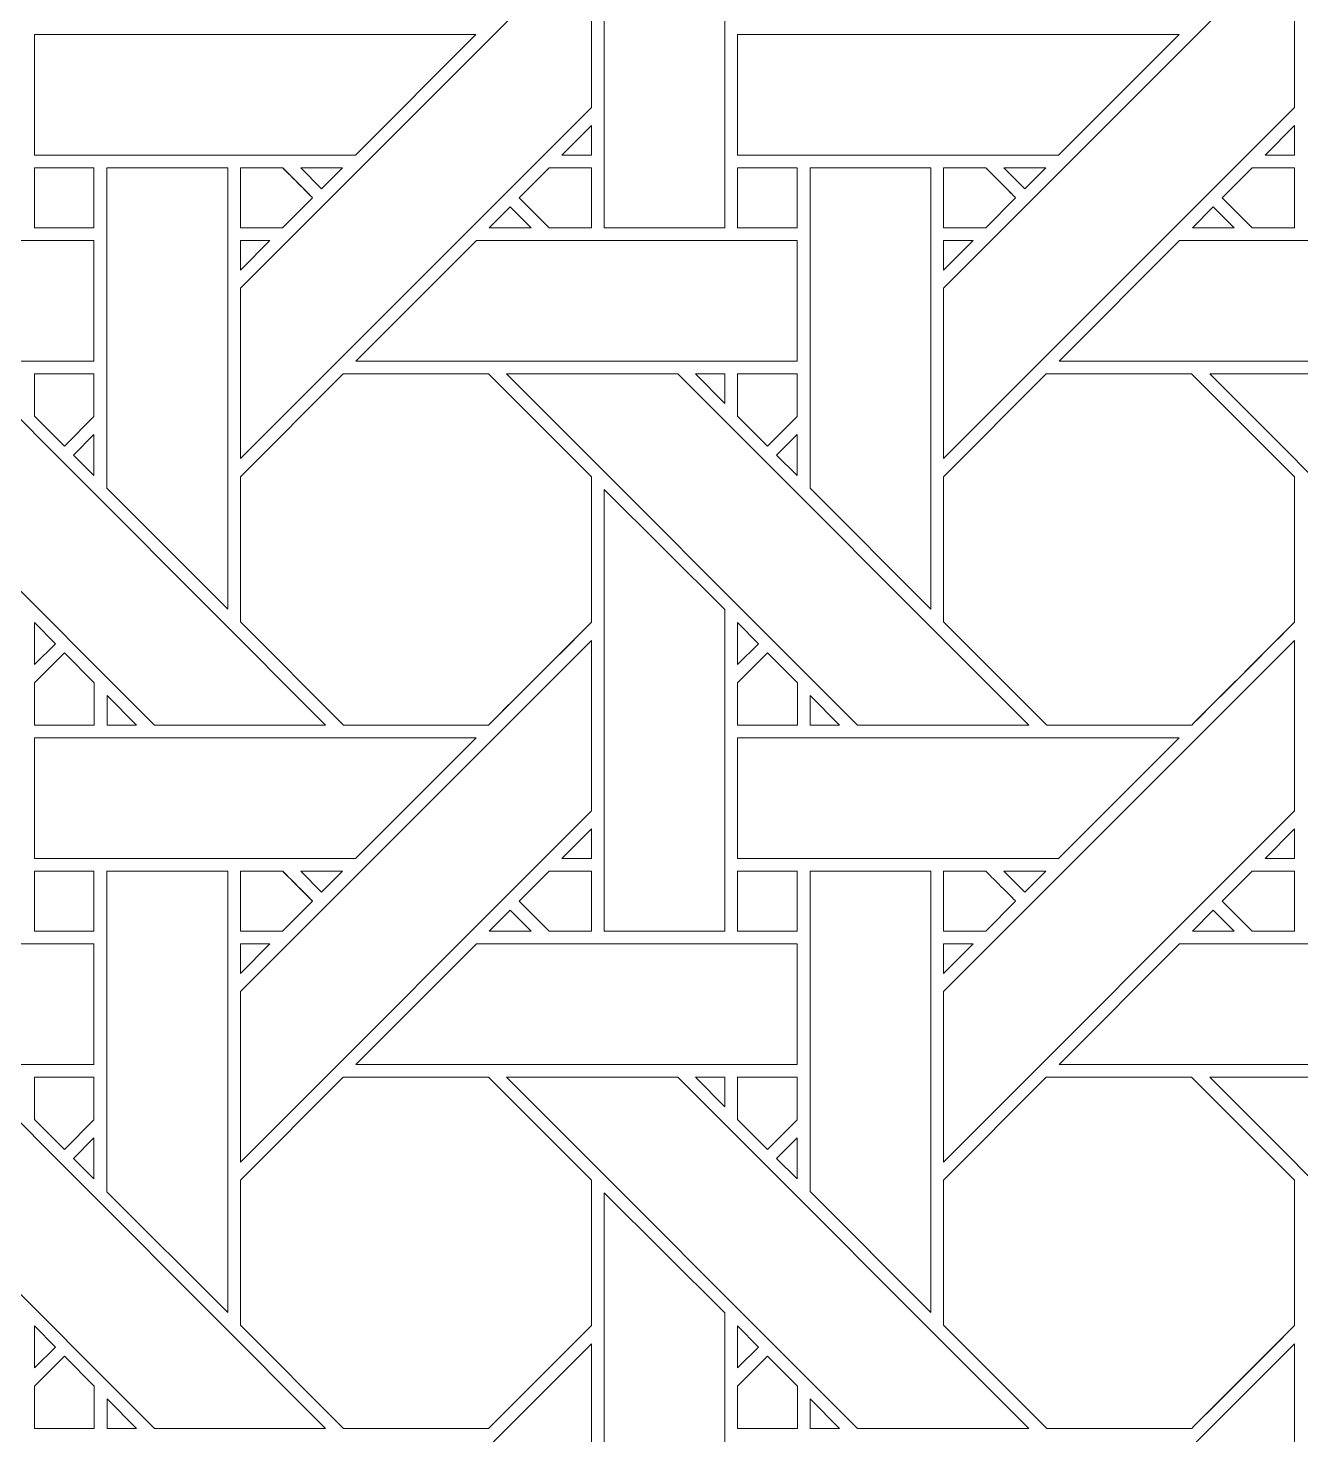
# Model space of a CAD drawing. Header units: inches. Extents: x 8.9 to 15.9, y 4.1 to 14.1.
# Drawn here: x 12.334 to 14.051, y 10.507 to 12.405 of the extents above; entities that cross this region are included whole.
import ezdxf

# ---------------------------------------------------------------- set-up
doc = ezdxf.new("R2010")
doc.units = ezdxf.units.IN
doc.header["$MEASUREMENT"] = 0
doc.layers.add('Design', color=7, linetype='Continuous', lineweight=0)

msp = doc.modelspace()

# ---------------------------------------------------------------- linework, layer by layer
at = {"layer": 'Design'}
for points, knots in [([(12.3829, 14.0948), (10.4499, 14.0948), (8.8829, 12.5278), (8.8829, 10.5948), (8.8829, 10.5948), (8.8829, 4.0948), (8.8829, 4.0948), (8.8829, 4.0948), (15.8829, 4.0948), (15.8829, 4.0948), (15.8829, 4.0948), (15.8829, 10.5948), (15.8829, 10.5948), (15.8829, 12.5278), (14.3159, 14.0948), (12.3829, 14.0948)], [0, 0, 0, 0, 1, 1, 1, 2, 2, 2, 3, 3, 3, 4, 4, 4, 5, 5, 5, 5]), ([(12.3829, 13.4898), (10.7865, 13.4898), (9.4879, 12.1911), (9.4879, 10.5948), (9.4879, 10.5948), (9.4879, 4.6998), (9.4879, 4.6998), (9.4879, 4.6998), (15.2779, 4.6998), (15.2779, 4.6998), (15.2779, 4.6998), (15.2779, 10.5948), (15.2779, 10.5948), (15.2779, 12.1911), (13.9792, 13.4898), (12.3829, 13.4898)], [0, 0, 0, 0, 1, 1, 1, 2, 2, 2, 3, 3, 3, 4, 4, 4, 5, 5, 5, 5]), ([(13.1112, 12.1356), (13.1112, 12.1356), (13.1112, 12.7314), (13.1112, 12.7314), (13.1112, 12.7314), (13.274, 12.5693), (13.274, 12.5693), (13.274, 12.5693), (13.274, 12.1356), (13.274, 12.1356), (13.274, 12.1356), (13.1112, 12.1356), (13.1112, 12.1356)], [0, 0, 0, 0, 1, 1, 1, 2, 2, 2, 3, 3, 3, 4, 4, 4, 4]), ([(13.0941, 12.2978), (13.0941, 12.2978), (12.6204, 11.8242), (12.6204, 11.8242), (12.6204, 11.8242), (12.6204, 12.0543), (12.6204, 12.0543), (12.6204, 12.0543), (13.0941, 12.5279), (13.0941, 12.5279), (13.0941, 12.5279), (13.0941, 12.2978), (13.0941, 12.2978)], [0, 0, 0, 0, 1, 1, 1, 2, 2, 2, 3, 3, 3, 4, 4, 4, 4]), ([(14.0428, 12.2978), (14.0428, 12.2978), (13.5691, 11.8242), (13.5691, 11.8242), (13.5691, 11.8242), (13.5691, 12.0543), (13.5691, 12.0543), (13.5691, 12.0543), (14.0428, 12.5279), (14.0428, 12.5279), (14.0428, 12.5279), (14.0428, 12.2978), (14.0428, 12.2978)], [0, 0, 0, 0, 1, 1, 1, 2, 2, 2, 3, 3, 3, 4, 4, 4, 4]), ([(12.7755, 12.2336), (12.7755, 12.2336), (12.3425, 12.2336), (12.3425, 12.2336), (12.3425, 12.2336), (12.3425, 12.3963), (12.3425, 12.3963), (12.3425, 12.3963), (12.9382, 12.3963), (12.9382, 12.3963), (12.9382, 12.3963), (12.7755, 12.2336), (12.7755, 12.2336)], [0, 0, 0, 0, 1, 1, 1, 2, 2, 2, 3, 3, 3, 4, 4, 4, 4]), ([(13.2913, 12.2336), (13.2913, 12.2336), (13.2913, 12.3963), (13.2913, 12.3963), (13.2913, 12.3963), (13.887, 12.3963), (13.887, 12.3963), (13.887, 12.3963), (13.7242, 12.2336), (13.7242, 12.2336), (13.7242, 12.2336), (13.2913, 12.2336), (13.2913, 12.2336)], [0, 0, 0, 0, 1, 1, 1, 2, 2, 2, 3, 3, 3, 4, 4, 4, 4]), ([(13.0543, 12.2337), (13.0543, 12.2337), (13.0941, 12.2734), (13.0941, 12.2734), (13.0941, 12.2734), (13.0941, 12.2337), (13.0941, 12.2337), (13.0941, 12.2337), (13.0543, 12.2337), (13.0543, 12.2337)], [0, 0, 0, 0, 1, 1, 1, 2, 2, 2, 3, 3, 3, 3]), ([(14.003, 12.2337), (14.003, 12.2337), (14.0428, 12.2734), (14.0428, 12.2734), (14.0428, 12.2734), (14.0428, 12.2337), (14.0428, 12.2337), (14.0428, 12.2337), (14.003, 12.2337), (14.003, 12.2337)], [0, 0, 0, 0, 1, 1, 1, 2, 2, 2, 3, 3, 3, 3]), ([(12.3425, 12.2164), (12.3425, 12.2164), (12.4228, 12.2164), (12.4228, 12.2164), (12.4228, 12.2164), (12.4228, 12.1356), (12.4228, 12.1356), (12.4228, 12.1356), (12.3425, 12.1356), (12.3425, 12.1356), (12.3425, 12.1356), (12.3425, 12.2164), (12.3425, 12.2164)], [0, 0, 0, 0, 1, 1, 1, 2, 2, 2, 3, 3, 3, 4, 4, 4, 4]), ([(12.3425, 12.1356), (12.3425, 12.1356), (12.3425, 12.2164), (12.3425, 12.2164), (12.3425, 12.2164), (12.4228, 12.2164), (12.4228, 12.2164), (12.4228, 12.2164), (12.4228, 12.1356), (12.4228, 12.1356), (12.4228, 12.1356), (12.3425, 12.1356), (12.3425, 12.1356)], [0, 0, 0, 0, 1, 1, 1, 2, 2, 2, 3, 3, 3, 4, 4, 4, 4]), ([(12.4403, 11.7842), (12.4403, 11.7842), (12.4403, 12.2164), (12.4403, 12.2164), (12.4403, 12.2164), (12.6032, 12.2164), (12.6032, 12.2164), (12.6032, 12.2164), (12.6032, 11.6213), (12.6032, 11.6213), (12.6032, 11.6213), (12.4403, 11.7842), (12.4403, 11.7842)], [0, 0, 0, 0, 1, 1, 1, 2, 2, 2, 3, 3, 3, 4, 4, 4, 4]), ([(12.6204, 12.1356), (12.6204, 12.1356), (12.6204, 12.2164), (12.6204, 12.2164), (12.6204, 12.2164), (12.6775, 12.2164), (12.6775, 12.2164), (12.6826, 12.2113), (12.7134, 12.1805), (12.7178, 12.1761), (12.7178, 12.1761), (12.6774, 12.1356), (12.6774, 12.1356), (12.6774, 12.1356), (12.6204, 12.1356), (12.6204, 12.1356)], [0, 0, 0, 0, 1, 1, 1, 2, 2, 2, 3, 3, 3, 4, 4, 4, 5, 5, 5, 5]), ([(12.7178, 12.1761), (12.7178, 12.1761), (12.6774, 12.1356), (12.6774, 12.1356), (12.6774, 12.1356), (12.6204, 12.1356), (12.6204, 12.1356), (12.6204, 12.1356), (12.6204, 12.2164), (12.6204, 12.2164), (12.6204, 12.2164), (12.6775, 12.2164), (12.6775, 12.2164), (12.6828, 12.2111), (12.7136, 12.1802), (12.7178, 12.1761)], [0, 0, 0, 0, 1, 1, 1, 2, 2, 2, 3, 3, 3, 4, 4, 4, 5, 5, 5, 5]), ([(12.7018, 12.2164), (12.7018, 12.2164), (12.7583, 12.2164), (12.7583, 12.2164), (12.7583, 12.2164), (12.73, 12.1882), (12.73, 12.1882), (12.73, 12.1882), (12.7018, 12.2164), (12.7018, 12.2164)], [0, 0, 0, 0, 1, 1, 1, 2, 2, 2, 3, 3, 3, 3]), ([(13.037, 12.1356), (13.037, 12.1356), (12.9966, 12.176), (12.9966, 12.176), (12.9966, 12.176), (13.037, 12.2164), (13.037, 12.2164), (13.037, 12.2164), (13.0941, 12.2164), (13.0941, 12.2164), (13.0941, 12.2164), (13.0941, 12.1356), (13.0941, 12.1356), (13.0941, 12.1356), (13.037, 12.1356), (13.037, 12.1356)], [0, 0, 0, 0, 1, 1, 1, 2, 2, 2, 3, 3, 3, 4, 4, 4, 5, 5, 5, 5]), ([(13.0941, 12.2164), (13.0941, 12.2164), (13.0941, 12.1356), (13.0941, 12.1356), (13.0941, 12.1356), (13.037, 12.1356), (13.037, 12.1356), (13.037, 12.1356), (12.9966, 12.176), (12.9966, 12.176), (12.9966, 12.176), (13.037, 12.2164), (13.037, 12.2164), (13.037, 12.2164), (13.0941, 12.2164), (13.0941, 12.2164)], [0, 0, 0, 0, 1, 1, 1, 2, 2, 2, 3, 3, 3, 4, 4, 4, 5, 5, 5, 5]), ([(13.3715, 12.1356), (13.3715, 12.1356), (13.2913, 12.1356), (13.2913, 12.1356), (13.2913, 12.1356), (13.2913, 12.2164), (13.2913, 12.2164), (13.2913, 12.2164), (13.3715, 12.2164), (13.3715, 12.2164), (13.3715, 12.2164), (13.3715, 12.1356), (13.3715, 12.1356)], [0, 0, 0, 0, 1, 1, 1, 2, 2, 2, 3, 3, 3, 4, 4, 4, 4]), ([(13.2913, 12.1356), (13.2913, 12.1356), (13.2913, 12.2164), (13.2913, 12.2164), (13.2913, 12.2164), (13.3715, 12.2164), (13.3715, 12.2164), (13.3715, 12.2164), (13.3715, 12.1356), (13.3715, 12.1356), (13.3715, 12.1356), (13.2913, 12.1356), (13.2913, 12.1356)], [0, 0, 0, 0, 1, 1, 1, 2, 2, 2, 3, 3, 3, 4, 4, 4, 4]), ([(13.552, 11.6213), (13.552, 11.6213), (13.3891, 11.7842), (13.3891, 11.7842), (13.3891, 11.7842), (13.3891, 12.2164), (13.3891, 12.2164), (13.3891, 12.2164), (13.552, 12.2164), (13.552, 12.2164), (13.552, 12.2164), (13.552, 11.6213), (13.552, 11.6213)], [0, 0, 0, 0, 1, 1, 1, 2, 2, 2, 3, 3, 3, 4, 4, 4, 4]), ([(13.6262, 12.2164), (13.6313, 12.2113), (13.6621, 12.1805), (13.6665, 12.1761), (13.6665, 12.1761), (13.6261, 12.1356), (13.6261, 12.1356), (13.6261, 12.1356), (13.5691, 12.1356), (13.5691, 12.1356), (13.5691, 12.1356), (13.5691, 12.2164), (13.5691, 12.2164), (13.5691, 12.2164), (13.6262, 12.2164), (13.6262, 12.2164)], [0, 0, 0, 0, 1, 1, 1, 2, 2, 2, 3, 3, 3, 4, 4, 4, 5, 5, 5, 5]), ([(13.5691, 12.1356), (13.5691, 12.1356), (13.5691, 12.2164), (13.5691, 12.2164), (13.5691, 12.2164), (13.6262, 12.2164), (13.6262, 12.2164), (13.6315, 12.2111), (13.6623, 12.1802), (13.6665, 12.1761), (13.6665, 12.1761), (13.6261, 12.1356), (13.6261, 12.1356), (13.6261, 12.1356), (13.5691, 12.1356), (13.5691, 12.1356)], [0, 0, 0, 0, 1, 1, 1, 2, 2, 2, 3, 3, 3, 4, 4, 4, 5, 5, 5, 5]), ([(13.6505, 12.2164), (13.6505, 12.2164), (13.707, 12.2164), (13.707, 12.2164), (13.707, 12.2164), (13.6787, 12.1882), (13.6787, 12.1882), (13.6787, 12.1882), (13.6505, 12.2164), (13.6505, 12.2164)], [0, 0, 0, 0, 1, 1, 1, 2, 2, 2, 3, 3, 3, 3]), ([(14.0428, 12.2164), (14.0428, 12.2164), (14.0428, 12.1356), (14.0428, 12.1356), (14.0428, 12.1356), (13.9857, 12.1356), (13.9857, 12.1356), (13.9857, 12.1356), (13.9453, 12.176), (13.9453, 12.176), (13.9453, 12.176), (13.9858, 12.2164), (13.9858, 12.2164), (13.9858, 12.2164), (14.0428, 12.2164), (14.0428, 12.2164)], [0, 0, 0, 0, 1, 1, 1, 2, 2, 2, 3, 3, 3, 4, 4, 4, 5, 5, 5, 5]), ([(14.0428, 12.1356), (14.0428, 12.1356), (13.9857, 12.1356), (13.9857, 12.1356), (13.9857, 12.1356), (13.9453, 12.176), (13.9453, 12.176), (13.9453, 12.176), (13.9858, 12.2164), (13.9858, 12.2164), (13.9858, 12.2164), (14.0428, 12.2164), (14.0428, 12.2164), (14.0428, 12.2164), (14.0428, 12.1356), (14.0428, 12.1356)], [0, 0, 0, 0, 1, 1, 1, 2, 2, 2, 3, 3, 3, 4, 4, 4, 5, 5, 5, 5]), ([(13.0127, 12.1356), (13.0127, 12.1356), (12.9562, 12.1356), (12.9562, 12.1356), (12.9562, 12.1356), (12.9845, 12.1639), (12.9845, 12.1639), (12.9845, 12.1639), (13.0127, 12.1356), (13.0127, 12.1356)], [0, 0, 0, 0, 1, 1, 1, 2, 2, 2, 3, 3, 3, 3]), ([(13.905, 12.1356), (13.905, 12.1356), (13.9332, 12.1639), (13.9332, 12.1639), (13.9332, 12.1639), (13.9614, 12.1356), (13.9614, 12.1356), (13.9614, 12.1356), (13.905, 12.1356), (13.905, 12.1356)], [0, 0, 0, 0, 1, 1, 1, 2, 2, 2, 3, 3, 3, 3]), ([(12.4228, 12.1185), (12.4228, 12.1185), (12.4228, 11.9556), (12.4228, 11.9556), (12.4228, 11.9556), (11.8275, 11.9556), (11.8275, 11.9556), (11.8275, 11.9556), (11.9904, 12.1185), (11.9904, 12.1185), (11.9904, 12.1185), (12.4228, 12.1185), (12.4228, 12.1185)], [0, 0, 0, 0, 1, 1, 1, 2, 2, 2, 3, 3, 3, 4, 4, 4, 4]), ([(12.6602, 12.1185), (12.6602, 12.1185), (12.6204, 12.0786), (12.6204, 12.0786), (12.6204, 12.0786), (12.6204, 12.1185), (12.6204, 12.1185), (12.6204, 12.1185), (12.6602, 12.1185), (12.6602, 12.1185)], [0, 0, 0, 0, 1, 1, 1, 2, 2, 2, 3, 3, 3, 3]), ([(13.3715, 12.1185), (13.3715, 12.1185), (13.3715, 11.9557), (13.3715, 11.9557), (13.3715, 11.9557), (12.7762, 11.9557), (12.7762, 11.9557), (12.7762, 11.9557), (12.9391, 12.1185), (12.9391, 12.1185), (12.9391, 12.1185), (13.3715, 12.1185), (13.3715, 12.1185)], [0, 0, 0, 0, 1, 1, 1, 2, 2, 2, 3, 3, 3, 4, 4, 4, 4]), ([(13.609, 12.1185), (13.609, 12.1185), (13.5691, 12.0786), (13.5691, 12.0786), (13.5691, 12.0786), (13.5691, 12.1185), (13.5691, 12.1185), (13.5691, 12.1185), (13.609, 12.1185), (13.609, 12.1185)], [0, 0, 0, 0, 1, 1, 1, 2, 2, 2, 3, 3, 3, 3]), ([(14.3203, 12.1185), (14.3203, 12.1185), (14.3203, 11.9557), (14.3203, 11.9557), (14.3203, 11.9557), (13.725, 11.9557), (13.725, 11.9557), (13.725, 11.9557), (13.8878, 12.1185), (13.8878, 12.1185), (13.8878, 12.1185), (14.3203, 12.1185), (14.3203, 12.1185)], [0, 0, 0, 0, 1, 1, 1, 2, 2, 2, 3, 3, 3, 4, 4, 4, 4]), ([(12.7354, 11.4649), (12.7354, 11.4649), (12.5044, 11.4649), (12.5044, 11.4649), (12.5044, 11.4649), (12.0308, 11.9385), (12.0308, 11.9385), (12.0308, 11.9385), (12.2618, 11.9385), (12.2618, 11.9385), (12.2618, 11.9385), (12.7354, 11.4649), (12.7354, 11.4649)], [0, 0, 0, 0, 1, 1, 1, 2, 2, 2, 3, 3, 3, 4, 4, 4, 4]), ([(12.4228, 11.9385), (12.4228, 11.9385), (12.4228, 11.8809), (12.4228, 11.8809), (12.4228, 11.8809), (12.3828, 11.841), (12.3828, 11.841), (12.3828, 11.841), (12.3425, 11.8813), (12.3425, 11.8813), (12.3425, 11.8813), (12.3425, 11.9385), (12.3425, 11.9385), (12.3425, 11.9385), (12.4228, 11.9385), (12.4228, 11.9385)], [0, 0, 0, 0, 1, 1, 1, 2, 2, 2, 3, 3, 3, 4, 4, 4, 5, 5, 5, 5]), ([(12.4228, 11.8809), (12.4228, 11.8809), (12.3828, 11.841), (12.3828, 11.841), (12.3828, 11.841), (12.3425, 11.8813), (12.3425, 11.8813), (12.3425, 11.8813), (12.3425, 11.9385), (12.3425, 11.9385), (12.3425, 11.9385), (12.4228, 11.9385), (12.4228, 11.9385), (12.4228, 11.9385), (12.4228, 11.8809), (12.4228, 11.8809)], [0, 0, 0, 0, 1, 1, 1, 2, 2, 2, 3, 3, 3, 4, 4, 4, 5, 5, 5, 5]), ([(12.7591, 11.9385), (12.7591, 11.9385), (12.9553, 11.9385), (12.9553, 11.9385), (12.9553, 11.9385), (13.0941, 11.7998), (13.0941, 11.7998), (13.0941, 11.7998), (13.0941, 11.6036), (13.0941, 11.6036), (13.0763, 11.5857), (12.9643, 11.4739), (12.9553, 11.4649), (12.9553, 11.4649), (12.7596, 11.4649), (12.7596, 11.4649), (12.7596, 11.4649), (12.6204, 11.6041), (12.6204, 11.6041), (12.6204, 11.6041), (12.6204, 11.7998), (12.6204, 11.7998), (12.6204, 11.7998), (12.7591, 11.9385), (12.7591, 11.9385)], [0, 0, 0, 0, 1, 1, 1, 2, 2, 2, 3, 3, 3, 4, 4, 4, 5, 5, 5, 6, 6, 6, 7, 7, 7, 8, 8, 8, 8]), ([(13.0941, 11.6036), (13.0761, 11.5854), (12.9642, 11.4738), (12.9553, 11.4649), (12.9553, 11.4649), (12.7596, 11.4649), (12.7596, 11.4649), (12.7596, 11.4649), (12.6204, 11.6041), (12.6204, 11.6041), (12.6204, 11.6041), (12.6204, 11.7998), (12.6204, 11.7998), (12.6204, 11.7998), (12.7591, 11.9385), (12.7591, 11.9385), (12.7591, 11.9385), (12.9553, 11.9385), (12.9553, 11.9385), (12.9553, 11.9385), (13.0941, 11.7998), (13.0941, 11.7998), (13.0941, 11.7998), (13.0941, 11.6036), (13.0941, 11.6036)], [0, 0, 0, 0, 1, 1, 1, 2, 2, 2, 3, 3, 3, 4, 4, 4, 5, 5, 5, 6, 6, 6, 7, 7, 7, 8, 8, 8, 8]), ([(13.6841, 11.4649), (13.6841, 11.4649), (13.4531, 11.4649), (13.4531, 11.4649), (13.4531, 11.4649), (12.9795, 11.9385), (12.9795, 11.9385), (12.9795, 11.9385), (13.2105, 11.9385), (13.2105, 11.9385), (13.2105, 11.9385), (13.6841, 11.4649), (13.6841, 11.4649)], [0, 0, 0, 0, 1, 1, 1, 2, 2, 2, 3, 3, 3, 4, 4, 4, 4]), ([(13.2741, 11.9385), (13.2741, 11.9385), (13.2741, 11.8987), (13.2741, 11.8987), (13.2741, 11.8987), (13.2346, 11.9385), (13.2346, 11.9385), (13.2346, 11.9385), (13.2741, 11.9385), (13.2741, 11.9385)], [0, 0, 0, 0, 1, 1, 1, 2, 2, 2, 3, 3, 3, 3]), ([(13.3715, 11.9385), (13.3715, 11.9385), (13.3715, 11.8809), (13.3715, 11.8809), (13.3715, 11.8809), (13.3316, 11.841), (13.3316, 11.841), (13.3316, 11.841), (13.2913, 11.8813), (13.2913, 11.8813), (13.2913, 11.8813), (13.2913, 11.9385), (13.2913, 11.9385), (13.2913, 11.9385), (13.3715, 11.9385), (13.3715, 11.9385)], [0, 0, 0, 0, 1, 1, 1, 2, 2, 2, 3, 3, 3, 4, 4, 4, 5, 5, 5, 5]), ([(13.3316, 11.841), (13.3316, 11.841), (13.2913, 11.8813), (13.2913, 11.8813), (13.2913, 11.8813), (13.2913, 11.9385), (13.2913, 11.9385), (13.2913, 11.9385), (13.3715, 11.9385), (13.3715, 11.9385), (13.3715, 11.9385), (13.3715, 11.8809), (13.3715, 11.8809), (13.3715, 11.8809), (13.3316, 11.841), (13.3316, 11.841)], [0, 0, 0, 0, 1, 1, 1, 2, 2, 2, 3, 3, 3, 4, 4, 4, 5, 5, 5, 5]), ([(13.7078, 11.9385), (13.7078, 11.9385), (13.904, 11.9385), (13.904, 11.9385), (13.904, 11.9385), (14.0428, 11.7998), (14.0428, 11.7998), (14.0428, 11.7998), (14.0428, 11.6036), (14.0428, 11.6036), (14.025, 11.5857), (13.9131, 11.4739), (13.9041, 11.4649), (13.9041, 11.4649), (13.7084, 11.4649), (13.7084, 11.4649), (13.7084, 11.4649), (13.5691, 11.6041), (13.5691, 11.6041), (13.5691, 11.6041), (13.5691, 11.7998), (13.5691, 11.7998), (13.5691, 11.7998), (13.7078, 11.9385), (13.7078, 11.9385)], [0, 0, 0, 0, 1, 1, 1, 2, 2, 2, 3, 3, 3, 4, 4, 4, 5, 5, 5, 6, 6, 6, 7, 7, 7, 8, 8, 8, 8]), ([(14.0428, 11.6036), (14.0244, 11.5851), (13.9126, 11.4734), (13.9041, 11.4649), (13.9041, 11.4649), (13.7084, 11.4649), (13.7084, 11.4649), (13.7084, 11.4649), (13.5691, 11.6041), (13.5691, 11.6041), (13.5691, 11.6041), (13.5691, 11.7998), (13.5691, 11.7998), (13.5691, 11.7998), (13.7078, 11.9385), (13.7078, 11.9385), (13.7078, 11.9385), (13.904, 11.9385), (13.904, 11.9385), (13.904, 11.9385), (14.0428, 11.7998), (14.0428, 11.7998), (14.0428, 11.7998), (14.0428, 11.6036), (14.0428, 11.6036)], [0, 0, 0, 0, 1, 1, 1, 2, 2, 2, 3, 3, 3, 4, 4, 4, 5, 5, 5, 6, 6, 6, 7, 7, 7, 8, 8, 8, 8]), ([(14.6329, 11.4649), (14.6329, 11.4649), (14.4018, 11.4649), (14.4018, 11.4649), (14.4018, 11.4649), (13.9283, 11.9385), (13.9283, 11.9385), (13.9283, 11.9385), (14.1592, 11.9385), (14.1592, 11.9385), (14.1592, 11.9385), (14.6329, 11.4649), (14.6329, 11.4649)], [0, 0, 0, 0, 1, 1, 1, 2, 2, 2, 3, 3, 3, 4, 4, 4, 4]), ([(12.4228, 11.8567), (12.4228, 11.8567), (12.4228, 11.8015), (12.4228, 11.8015), (12.4228, 11.8015), (12.395, 11.8289), (12.395, 11.8289), (12.395, 11.8289), (12.4228, 11.8567), (12.4228, 11.8567)], [0, 0, 0, 0, 1, 1, 1, 2, 2, 2, 3, 3, 3, 3]), ([(13.3715, 11.8567), (13.3715, 11.8567), (13.3715, 11.8015), (13.3715, 11.8015), (13.3715, 11.8015), (13.3438, 11.8289), (13.3438, 11.8289), (13.3438, 11.8289), (13.3715, 11.8567), (13.3715, 11.8567)], [0, 0, 0, 0, 1, 1, 1, 2, 2, 2, 3, 3, 3, 3]), ([(13.1112, 11.1869), (13.1112, 11.1869), (13.1112, 11.7827), (13.1112, 11.7827), (13.1112, 11.7827), (13.274, 11.6206), (13.274, 11.6206), (13.274, 11.6206), (13.274, 11.1869), (13.274, 11.1869), (13.274, 11.1869), (13.1112, 11.1869), (13.1112, 11.1869)], [0, 0, 0, 0, 1, 1, 1, 2, 2, 2, 3, 3, 3, 4, 4, 4, 4]), ([(12.3425, 11.5463), (12.3425, 11.5463), (12.3425, 11.6031), (12.3425, 11.6031), (12.3425, 11.6031), (12.3707, 11.5745), (12.3707, 11.5745), (12.3707, 11.5745), (12.3425, 11.5463), (12.3425, 11.5463)], [0, 0, 0, 0, 1, 1, 1, 2, 2, 2, 3, 3, 3, 3]), ([(13.2913, 11.5463), (13.2913, 11.5463), (13.2913, 11.6031), (13.2913, 11.6031), (13.2913, 11.6031), (13.3195, 11.5745), (13.3195, 11.5745), (13.3195, 11.5745), (13.2913, 11.5463), (13.2913, 11.5463)], [0, 0, 0, 0, 1, 1, 1, 2, 2, 2, 3, 3, 3, 3]), ([(13.0941, 11.3491), (13.0941, 11.3491), (12.6204, 10.8754), (12.6204, 10.8754), (12.6204, 10.8754), (12.6204, 11.1055), (12.6204, 11.1055), (12.6204, 11.1055), (13.0941, 11.5791), (13.0941, 11.5791), (13.0941, 11.5791), (13.0941, 11.3491), (13.0941, 11.3491)], [0, 0, 0, 0, 1, 1, 1, 2, 2, 2, 3, 3, 3, 4, 4, 4, 4]), ([(14.0428, 11.3491), (14.0428, 11.3491), (13.5691, 10.8754), (13.5691, 10.8754), (13.5691, 10.8754), (13.5691, 11.1055), (13.5691, 11.1055), (13.5691, 11.1055), (14.0428, 11.5791), (14.0428, 11.5791), (14.0428, 11.5791), (14.0428, 11.3491), (14.0428, 11.3491)], [0, 0, 0, 0, 1, 1, 1, 2, 2, 2, 3, 3, 3, 4, 4, 4, 4]), ([(12.3425, 11.4647), (12.3425, 11.4647), (12.3425, 11.5219), (12.3425, 11.5219), (12.3425, 11.5219), (12.3829, 11.5623), (12.3829, 11.5623), (12.3829, 11.5623), (12.4232, 11.522), (12.4232, 11.522), (12.4232, 11.522), (12.4232, 11.4647), (12.4232, 11.4647), (12.4232, 11.4647), (12.3425, 11.4647), (12.3425, 11.4647)], [0, 0, 0, 0, 1, 1, 1, 2, 2, 2, 3, 3, 3, 4, 4, 4, 5, 5, 5, 5]), ([(12.3829, 11.5623), (12.3829, 11.5623), (12.4232, 11.522), (12.4232, 11.522), (12.4232, 11.522), (12.4232, 11.4647), (12.4232, 11.4647), (12.4232, 11.4647), (12.3425, 11.4647), (12.3425, 11.4647), (12.3425, 11.4647), (12.3425, 11.5219), (12.3425, 11.5219), (12.3425, 11.5219), (12.3829, 11.5623), (12.3829, 11.5623)], [0, 0, 0, 0, 1, 1, 1, 2, 2, 2, 3, 3, 3, 4, 4, 4, 5, 5, 5, 5]), ([(13.2913, 11.4647), (13.2913, 11.4647), (13.2913, 11.5219), (13.2913, 11.5219), (13.2913, 11.5219), (13.3316, 11.5623), (13.3316, 11.5623), (13.3316, 11.5623), (13.3719, 11.522), (13.3719, 11.522), (13.3719, 11.522), (13.3719, 11.4647), (13.3719, 11.4647), (13.3719, 11.4647), (13.2913, 11.4647), (13.2913, 11.4647)], [0, 0, 0, 0, 1, 1, 1, 2, 2, 2, 3, 3, 3, 4, 4, 4, 5, 5, 5, 5]), ([(13.3316, 11.5623), (13.3316, 11.5623), (13.3719, 11.522), (13.3719, 11.522), (13.3719, 11.522), (13.3719, 11.4647), (13.3719, 11.4647), (13.3719, 11.4647), (13.2913, 11.4647), (13.2913, 11.4647), (13.2913, 11.4647), (13.2913, 11.5219), (13.2913, 11.5219), (13.2913, 11.5219), (13.3316, 11.5623), (13.3316, 11.5623)], [0, 0, 0, 0, 1, 1, 1, 2, 2, 2, 3, 3, 3, 4, 4, 4, 5, 5, 5, 5]), ([(12.4405, 11.4649), (12.4405, 11.4649), (12.4405, 11.5047), (12.4405, 11.5047), (12.4405, 11.5047), (12.4802, 11.4649), (12.4802, 11.4649), (12.4802, 11.4649), (12.4405, 11.4649), (12.4405, 11.4649)], [0, 0, 0, 0, 1, 1, 1, 2, 2, 2, 3, 3, 3, 3]), ([(13.3892, 11.4649), (13.3892, 11.4649), (13.3892, 11.5047), (13.3892, 11.5047), (13.3892, 11.5047), (13.4289, 11.4649), (13.4289, 11.4649), (13.4289, 11.4649), (13.3892, 11.4649), (13.3892, 11.4649)], [0, 0, 0, 0, 1, 1, 1, 2, 2, 2, 3, 3, 3, 3]), ([(12.3425, 11.2849), (12.3425, 11.2849), (12.3425, 11.4476), (12.3425, 11.4476), (12.3425, 11.4476), (12.9383, 11.4476), (12.9383, 11.4476), (12.9383, 11.4476), (12.7755, 11.2849), (12.7755, 11.2849), (12.7755, 11.2849), (12.3425, 11.2849), (12.3425, 11.2849)], [0, 0, 0, 0, 1, 1, 1, 2, 2, 2, 3, 3, 3, 4, 4, 4, 4]), ([(13.887, 11.4476), (13.887, 11.4476), (13.7242, 11.2849), (13.7242, 11.2849), (13.7242, 11.2849), (13.2913, 11.2849), (13.2913, 11.2849), (13.2913, 11.2849), (13.2913, 11.4476), (13.2913, 11.4476), (13.2913, 11.4476), (13.887, 11.4476), (13.887, 11.4476)], [0, 0, 0, 0, 1, 1, 1, 2, 2, 2, 3, 3, 3, 4, 4, 4, 4]), ([(13.0543, 11.2849), (13.0543, 11.2849), (13.0941, 11.3247), (13.0941, 11.3247), (13.0941, 11.3247), (13.0941, 11.2849), (13.0941, 11.2849), (13.0941, 11.2849), (13.0543, 11.2849), (13.0543, 11.2849)], [0, 0, 0, 0, 1, 1, 1, 2, 2, 2, 3, 3, 3, 3]), ([(14.003, 11.2849), (14.003, 11.2849), (14.0428, 11.3247), (14.0428, 11.3247), (14.0428, 11.3247), (14.0428, 11.2849), (14.0428, 11.2849), (14.0428, 11.2849), (14.003, 11.2849), (14.003, 11.2849)], [0, 0, 0, 0, 1, 1, 1, 2, 2, 2, 3, 3, 3, 3]), ([(12.3425, 11.2677), (12.3425, 11.2677), (12.4228, 11.2677), (12.4228, 11.2677), (12.4228, 11.2677), (12.4228, 11.1869), (12.4228, 11.1869), (12.4228, 11.1869), (12.3425, 11.1869), (12.3425, 11.1869), (12.3425, 11.1869), (12.3425, 11.2677), (12.3425, 11.2677)], [0, 0, 0, 0, 1, 1, 1, 2, 2, 2, 3, 3, 3, 4, 4, 4, 4]), ([(12.3425, 11.1869), (12.3425, 11.1869), (12.3425, 11.2677), (12.3425, 11.2677), (12.3425, 11.2677), (12.4228, 11.2677), (12.4228, 11.2677), (12.4228, 11.2677), (12.4228, 11.1869), (12.4228, 11.1869), (12.4228, 11.1869), (12.3425, 11.1869), (12.3425, 11.1869)], [0, 0, 0, 0, 1, 1, 1, 2, 2, 2, 3, 3, 3, 4, 4, 4, 4]), ([(12.4403, 10.8354), (12.4403, 10.8354), (12.4403, 11.2676), (12.4403, 11.2676), (12.4403, 11.2676), (12.6032, 11.2676), (12.6032, 11.2676), (12.6032, 11.2676), (12.6032, 10.6725), (12.6032, 10.6725), (12.6032, 10.6725), (12.4403, 10.8354), (12.4403, 10.8354)], [0, 0, 0, 0, 1, 1, 1, 2, 2, 2, 3, 3, 3, 4, 4, 4, 4]), ([(12.6775, 11.2677), (12.6826, 11.2626), (12.7134, 11.2317), (12.7178, 11.2273), (12.7178, 11.2273), (12.6774, 11.1869), (12.6774, 11.1869), (12.6774, 11.1869), (12.6204, 11.1869), (12.6204, 11.1869), (12.6204, 11.1869), (12.6204, 11.2677), (12.6204, 11.2677), (12.6204, 11.2677), (12.6775, 11.2677), (12.6775, 11.2677)], [0, 0, 0, 0, 1, 1, 1, 2, 2, 2, 3, 3, 3, 4, 4, 4, 5, 5, 5, 5]), ([(12.6204, 11.1869), (12.6204, 11.1869), (12.6204, 11.2677), (12.6204, 11.2677), (12.6204, 11.2677), (12.6775, 11.2677), (12.6775, 11.2677), (12.6828, 11.2624), (12.7136, 11.2315), (12.7178, 11.2273), (12.7178, 11.2273), (12.6774, 11.1869), (12.6774, 11.1869), (12.6774, 11.1869), (12.6204, 11.1869), (12.6204, 11.1869)], [0, 0, 0, 0, 1, 1, 1, 2, 2, 2, 3, 3, 3, 4, 4, 4, 5, 5, 5, 5]), ([(12.7018, 11.2676), (12.7018, 11.2676), (12.7583, 11.2676), (12.7583, 11.2676), (12.7583, 11.2676), (12.73, 11.2395), (12.73, 11.2395), (12.73, 11.2395), (12.7018, 11.2676), (12.7018, 11.2676)], [0, 0, 0, 0, 1, 1, 1, 2, 2, 2, 3, 3, 3, 3]), ([(13.037, 11.1869), (13.037, 11.1869), (12.9966, 11.2273), (12.9966, 11.2273), (12.9966, 11.2273), (13.037, 11.2677), (13.037, 11.2677), (13.037, 11.2677), (13.0941, 11.2677), (13.0941, 11.2677), (13.0941, 11.2677), (13.0941, 11.1869), (13.0941, 11.1869), (13.0941, 11.1869), (13.037, 11.1869), (13.037, 11.1869)], [0, 0, 0, 0, 1, 1, 1, 2, 2, 2, 3, 3, 3, 4, 4, 4, 5, 5, 5, 5]), ([(13.0941, 11.2677), (13.0941, 11.2677), (13.0941, 11.1869), (13.0941, 11.1869), (13.0941, 11.1869), (13.037, 11.1869), (13.037, 11.1869), (13.037, 11.1869), (12.9966, 11.2273), (12.9966, 11.2273), (12.9966, 11.2273), (13.037, 11.2677), (13.037, 11.2677), (13.037, 11.2677), (13.0941, 11.2677), (13.0941, 11.2677)], [0, 0, 0, 0, 1, 1, 1, 2, 2, 2, 3, 3, 3, 4, 4, 4, 5, 5, 5, 5]), ([(13.3715, 11.1869), (13.3715, 11.1869), (13.2913, 11.1869), (13.2913, 11.1869), (13.2913, 11.1869), (13.2913, 11.2677), (13.2913, 11.2677), (13.2913, 11.2677), (13.3715, 11.2677), (13.3715, 11.2677), (13.3715, 11.2677), (13.3715, 11.1869), (13.3715, 11.1869)], [0, 0, 0, 0, 1, 1, 1, 2, 2, 2, 3, 3, 3, 4, 4, 4, 4]), ([(13.3715, 11.2677), (13.3715, 11.2677), (13.3715, 11.1869), (13.3715, 11.1869), (13.3715, 11.1869), (13.2913, 11.1869), (13.2913, 11.1869), (13.2913, 11.1869), (13.2913, 11.2677), (13.2913, 11.2677), (13.2913, 11.2677), (13.3715, 11.2677), (13.3715, 11.2677)], [0, 0, 0, 0, 1, 1, 1, 2, 2, 2, 3, 3, 3, 4, 4, 4, 4]), ([(13.552, 10.6725), (13.552, 10.6725), (13.3891, 10.8355), (13.3891, 10.8355), (13.3891, 10.8355), (13.3891, 11.2676), (13.3891, 11.2676), (13.3891, 11.2676), (13.552, 11.2676), (13.552, 11.2676), (13.552, 11.2676), (13.552, 10.6725), (13.552, 10.6725)], [0, 0, 0, 0, 1, 1, 1, 2, 2, 2, 3, 3, 3, 4, 4, 4, 4]), ([(13.6262, 11.2677), (13.6313, 11.2626), (13.6621, 11.2317), (13.6665, 11.2273), (13.6665, 11.2273), (13.6261, 11.1869), (13.6261, 11.1869), (13.6261, 11.1869), (13.5691, 11.1869), (13.5691, 11.1869), (13.5691, 11.1869), (13.5691, 11.2677), (13.5691, 11.2677), (13.5691, 11.2677), (13.6262, 11.2677), (13.6262, 11.2677)], [0, 0, 0, 0, 1, 1, 1, 2, 2, 2, 3, 3, 3, 4, 4, 4, 5, 5, 5, 5]), ([(13.5691, 11.1869), (13.5691, 11.1869), (13.5691, 11.2677), (13.5691, 11.2677), (13.5691, 11.2677), (13.6262, 11.2677), (13.6262, 11.2677), (13.6313, 11.2626), (13.6621, 11.2317), (13.6665, 11.2273), (13.6665, 11.2273), (13.6261, 11.1869), (13.6261, 11.1869), (13.6261, 11.1869), (13.5691, 11.1869), (13.5691, 11.1869)], [0, 0, 0, 0, 1, 1, 1, 2, 2, 2, 3, 3, 3, 4, 4, 4, 5, 5, 5, 5]), ([(13.6505, 11.2676), (13.6505, 11.2676), (13.707, 11.2676), (13.707, 11.2676), (13.707, 11.2676), (13.6787, 11.2395), (13.6787, 11.2395), (13.6787, 11.2395), (13.6505, 11.2676), (13.6505, 11.2676)], [0, 0, 0, 0, 1, 1, 1, 2, 2, 2, 3, 3, 3, 3]), ([(14.0428, 11.2677), (14.0428, 11.2677), (14.0428, 11.1869), (14.0428, 11.1869), (14.0428, 11.1869), (13.9857, 11.1869), (13.9857, 11.1869), (13.9857, 11.1869), (13.9453, 11.2273), (13.9453, 11.2273), (13.9453, 11.2273), (13.9858, 11.2677), (13.9858, 11.2677), (13.9858, 11.2677), (14.0428, 11.2677), (14.0428, 11.2677)], [0, 0, 0, 0, 1, 1, 1, 2, 2, 2, 3, 3, 3, 4, 4, 4, 5, 5, 5, 5]), ([(14.0428, 11.1869), (14.0428, 11.1869), (13.9857, 11.1869), (13.9857, 11.1869), (13.9857, 11.1869), (13.9453, 11.2273), (13.9453, 11.2273), (13.9453, 11.2273), (13.9858, 11.2677), (13.9858, 11.2677), (13.9858, 11.2677), (14.0428, 11.2677), (14.0428, 11.2677), (14.0428, 11.2677), (14.0428, 11.1869), (14.0428, 11.1869)], [0, 0, 0, 0, 1, 1, 1, 2, 2, 2, 3, 3, 3, 4, 4, 4, 5, 5, 5, 5]), ([(13.0127, 11.1869), (13.0127, 11.1869), (12.9562, 11.1869), (12.9562, 11.1869), (12.9562, 11.1869), (12.9845, 11.2151), (12.9845, 11.2151), (12.9845, 11.2151), (13.0127, 11.1869), (13.0127, 11.1869)], [0, 0, 0, 0, 1, 1, 1, 2, 2, 2, 3, 3, 3, 3]), ([(13.905, 11.1869), (13.905, 11.1869), (13.9332, 11.2151), (13.9332, 11.2151), (13.9332, 11.2151), (13.9615, 11.1869), (13.9615, 11.1869), (13.9615, 11.1869), (13.905, 11.1869), (13.905, 11.1869)], [0, 0, 0, 0, 1, 1, 1, 2, 2, 2, 3, 3, 3, 3]), ([(12.4228, 11.1697), (12.4228, 11.1697), (12.4228, 11.0069), (12.4228, 11.0069), (12.4228, 11.0069), (11.8275, 11.0069), (11.8275, 11.0069), (11.8275, 11.0069), (11.9904, 11.1697), (11.9904, 11.1697), (11.9904, 11.1697), (12.4228, 11.1697), (12.4228, 11.1697)], [0, 0, 0, 0, 1, 1, 1, 2, 2, 2, 3, 3, 3, 4, 4, 4, 4]), ([(12.6602, 11.1697), (12.6602, 11.1697), (12.6204, 11.1299), (12.6204, 11.1299), (12.6204, 11.1299), (12.6204, 11.1697), (12.6204, 11.1697), (12.6204, 11.1697), (12.6602, 11.1697), (12.6602, 11.1697)], [0, 0, 0, 0, 1, 1, 1, 2, 2, 2, 3, 3, 3, 3]), ([(13.3715, 11.1697), (13.3715, 11.1697), (13.3715, 11.0069), (13.3715, 11.0069), (13.3715, 11.0069), (12.7762, 11.0069), (12.7762, 11.0069), (12.7762, 11.0069), (12.9391, 11.1697), (12.9391, 11.1697), (12.9391, 11.1697), (13.3715, 11.1697), (13.3715, 11.1697)], [0, 0, 0, 0, 1, 1, 1, 2, 2, 2, 3, 3, 3, 4, 4, 4, 4]), ([(13.609, 11.1697), (13.609, 11.1697), (13.5691, 11.1299), (13.5691, 11.1299), (13.5691, 11.1299), (13.5691, 11.1697), (13.5691, 11.1697), (13.5691, 11.1697), (13.609, 11.1697), (13.609, 11.1697)], [0, 0, 0, 0, 1, 1, 1, 2, 2, 2, 3, 3, 3, 3]), ([(14.3203, 11.1697), (14.3203, 11.1697), (14.3203, 11.0069), (14.3203, 11.0069), (14.3203, 11.0069), (13.725, 11.0069), (13.725, 11.0069), (13.725, 11.0069), (13.8878, 11.1697), (13.8878, 11.1697), (13.8878, 11.1697), (14.3203, 11.1697), (14.3203, 11.1697)], [0, 0, 0, 0, 1, 1, 1, 2, 2, 2, 3, 3, 3, 4, 4, 4, 4]), ([(12.7354, 10.5161), (12.7354, 10.5161), (12.5044, 10.5161), (12.5044, 10.5161), (12.5044, 10.5161), (12.0308, 10.9898), (12.0308, 10.9898), (12.0308, 10.9898), (12.2618, 10.9898), (12.2618, 10.9898), (12.2618, 10.9898), (12.7354, 10.5161), (12.7354, 10.5161)], [0, 0, 0, 0, 1, 1, 1, 2, 2, 2, 3, 3, 3, 4, 4, 4, 4]), ([(12.4228, 10.9898), (12.4228, 10.9898), (12.4228, 10.9322), (12.4228, 10.9322), (12.4228, 10.9322), (12.3828, 10.8923), (12.3828, 10.8923), (12.3828, 10.8923), (12.3425, 10.9326), (12.3425, 10.9326), (12.3425, 10.9326), (12.3425, 10.9898), (12.3425, 10.9898), (12.3425, 10.9898), (12.4228, 10.9898), (12.4228, 10.9898)], [0, 0, 0, 0, 1, 1, 1, 2, 2, 2, 3, 3, 3, 4, 4, 4, 5, 5, 5, 5]), ([(12.4228, 10.9322), (12.4228, 10.9322), (12.3828, 10.8923), (12.3828, 10.8923), (12.3828, 10.8923), (12.3425, 10.9326), (12.3425, 10.9326), (12.3425, 10.9326), (12.3425, 10.9898), (12.3425, 10.9898), (12.3425, 10.9898), (12.4228, 10.9898), (12.4228, 10.9898), (12.4228, 10.9898), (12.4228, 10.9322), (12.4228, 10.9322)], [0, 0, 0, 0, 1, 1, 1, 2, 2, 2, 3, 3, 3, 4, 4, 4, 5, 5, 5, 5]), ([(12.7591, 10.9898), (12.7591, 10.9898), (12.9553, 10.9898), (12.9553, 10.9898), (12.9553, 10.9898), (13.0941, 10.8511), (13.0941, 10.8511), (13.0941, 10.8511), (13.0941, 10.6549), (13.0941, 10.6549), (13.0763, 10.6369), (12.9643, 10.5252), (12.9553, 10.5162), (12.9553, 10.5162), (12.7596, 10.5162), (12.7596, 10.5162), (12.7596, 10.5162), (12.6204, 10.6554), (12.6204, 10.6554), (12.6204, 10.6554), (12.6204, 10.8511), (12.6204, 10.8511), (12.6204, 10.8511), (12.7591, 10.9898), (12.7591, 10.9898)], [0, 0, 0, 0, 1, 1, 1, 2, 2, 2, 3, 3, 3, 4, 4, 4, 5, 5, 5, 6, 6, 6, 7, 7, 7, 8, 8, 8, 8]), ([(13.0941, 10.6549), (13.0759, 10.6366), (12.9641, 10.5249), (12.9553, 10.5162), (12.9553, 10.5162), (12.7596, 10.5162), (12.7596, 10.5162), (12.7596, 10.5162), (12.6204, 10.6554), (12.6204, 10.6554), (12.6204, 10.6554), (12.6204, 10.8511), (12.6204, 10.8511), (12.6204, 10.8511), (12.7591, 10.9898), (12.7591, 10.9898), (12.7591, 10.9898), (12.9553, 10.9898), (12.9553, 10.9898), (12.9553, 10.9898), (13.0941, 10.8511), (13.0941, 10.8511), (13.0941, 10.8511), (13.0941, 10.6549), (13.0941, 10.6549)], [0, 0, 0, 0, 1, 1, 1, 2, 2, 2, 3, 3, 3, 4, 4, 4, 5, 5, 5, 6, 6, 6, 7, 7, 7, 8, 8, 8, 8]), ([(13.6841, 10.5161), (13.6841, 10.5161), (13.4531, 10.5161), (13.4531, 10.5161), (13.4531, 10.5161), (12.9795, 10.9898), (12.9795, 10.9898), (12.9795, 10.9898), (13.2105, 10.9898), (13.2105, 10.9898), (13.2105, 10.9898), (13.6841, 10.5161), (13.6841, 10.5161)], [0, 0, 0, 0, 1, 1, 1, 2, 2, 2, 3, 3, 3, 4, 4, 4, 4]), ([(13.2346, 10.9898), (13.2346, 10.9898), (13.2741, 10.9898), (13.2741, 10.9898), (13.2741, 10.9898), (13.2741, 10.95), (13.2741, 10.95), (13.2741, 10.95), (13.2346, 10.9898), (13.2346, 10.9898)], [0, 0, 0, 0, 1, 1, 1, 2, 2, 2, 3, 3, 3, 3]), ([(13.3715, 10.9898), (13.3715, 10.9898), (13.3715, 10.9322), (13.3715, 10.9322), (13.3715, 10.9322), (13.3316, 10.8923), (13.3316, 10.8923), (13.3316, 10.8923), (13.2913, 10.9326), (13.2913, 10.9326), (13.2913, 10.9326), (13.2913, 10.9898), (13.2913, 10.9898), (13.2913, 10.9898), (13.3715, 10.9898), (13.3715, 10.9898)], [0, 0, 0, 0, 1, 1, 1, 2, 2, 2, 3, 3, 3, 4, 4, 4, 5, 5, 5, 5]), ([(13.3715, 10.9322), (13.3715, 10.9322), (13.3316, 10.8923), (13.3316, 10.8923), (13.3316, 10.8923), (13.2913, 10.9326), (13.2913, 10.9326), (13.2913, 10.9326), (13.2913, 10.9898), (13.2913, 10.9898), (13.2913, 10.9898), (13.3715, 10.9898), (13.3715, 10.9898), (13.3715, 10.9898), (13.3715, 10.9322), (13.3715, 10.9322)], [0, 0, 0, 0, 1, 1, 1, 2, 2, 2, 3, 3, 3, 4, 4, 4, 5, 5, 5, 5]), ([(13.7078, 10.9898), (13.7078, 10.9898), (13.904, 10.9898), (13.904, 10.9898), (13.904, 10.9898), (14.0428, 10.8511), (14.0428, 10.8511), (14.0428, 10.8511), (14.0428, 10.6549), (14.0428, 10.6549), (14.025, 10.6369), (13.9131, 10.5252), (13.9041, 10.5162), (13.9041, 10.5162), (13.7084, 10.5162), (13.7084, 10.5162), (13.7084, 10.5162), (13.5691, 10.6554), (13.5691, 10.6554), (13.5691, 10.6554), (13.5691, 10.8511), (13.5691, 10.8511), (13.5691, 10.8511), (13.7078, 10.9898), (13.7078, 10.9898)], [0, 0, 0, 0, 1, 1, 1, 2, 2, 2, 3, 3, 3, 4, 4, 4, 5, 5, 5, 6, 6, 6, 7, 7, 7, 8, 8, 8, 8]), ([(14.0428, 10.6549), (14.0246, 10.6365), (13.9128, 10.5249), (13.9041, 10.5162), (13.9041, 10.5162), (13.7084, 10.5162), (13.7084, 10.5162), (13.7084, 10.5162), (13.5691, 10.6554), (13.5691, 10.6554), (13.5691, 10.6554), (13.5691, 10.8511), (13.5691, 10.8511), (13.5691, 10.8511), (13.7078, 10.9898), (13.7078, 10.9898), (13.7078, 10.9898), (13.904, 10.9898), (13.904, 10.9898), (13.904, 10.9898), (14.0428, 10.8511), (14.0428, 10.8511), (14.0428, 10.8511), (14.0428, 10.6549), (14.0428, 10.6549)], [0, 0, 0, 0, 1, 1, 1, 2, 2, 2, 3, 3, 3, 4, 4, 4, 5, 5, 5, 6, 6, 6, 7, 7, 7, 8, 8, 8, 8]), ([(14.6329, 10.5161), (14.6329, 10.5161), (14.4018, 10.5161), (14.4018, 10.5161), (14.4018, 10.5161), (13.9283, 10.9898), (13.9283, 10.9898), (13.9283, 10.9898), (14.1592, 10.9898), (14.1592, 10.9898), (14.1592, 10.9898), (14.6329, 10.5161), (14.6329, 10.5161)], [0, 0, 0, 0, 1, 1, 1, 2, 2, 2, 3, 3, 3, 4, 4, 4, 4]), ([(12.4228, 10.9079), (12.4228, 10.9079), (12.4228, 10.8528), (12.4228, 10.8528), (12.4228, 10.8528), (12.395, 10.8802), (12.395, 10.8802), (12.395, 10.8802), (12.4228, 10.9079), (12.4228, 10.9079)], [0, 0, 0, 0, 1, 1, 1, 2, 2, 2, 3, 3, 3, 3]), ([(13.3715, 10.9079), (13.3715, 10.9079), (13.3715, 10.8528), (13.3715, 10.8528), (13.3715, 10.8528), (13.3438, 10.8802), (13.3438, 10.8802), (13.3438, 10.8802), (13.3715, 10.9079), (13.3715, 10.9079)], [0, 0, 0, 0, 1, 1, 1, 2, 2, 2, 3, 3, 3, 3]), ([(13.1112, 10.2381), (13.1112, 10.2381), (13.1112, 10.834), (13.1112, 10.834), (13.1112, 10.834), (13.274, 10.6718), (13.274, 10.6718), (13.274, 10.6718), (13.274, 10.2381), (13.274, 10.2381), (13.274, 10.2381), (13.1112, 10.2381), (13.1112, 10.2381)], [0, 0, 0, 0, 1, 1, 1, 2, 2, 2, 3, 3, 3, 4, 4, 4, 4]), ([(12.3425, 10.5976), (12.3425, 10.5976), (12.3425, 10.6543), (12.3425, 10.6543), (12.3425, 10.6543), (12.3707, 10.6258), (12.3707, 10.6258), (12.3707, 10.6258), (12.3425, 10.5976), (12.3425, 10.5976)], [0, 0, 0, 0, 1, 1, 1, 2, 2, 2, 3, 3, 3, 3]), ([(13.2913, 10.5976), (13.2913, 10.5976), (13.2913, 10.6543), (13.2913, 10.6543), (13.2913, 10.6543), (13.3195, 10.6258), (13.3195, 10.6258), (13.3195, 10.6258), (13.2913, 10.5976), (13.2913, 10.5976)], [0, 0, 0, 0, 1, 1, 1, 2, 2, 2, 3, 3, 3, 3]), ([(13.0941, 10.4004), (13.0941, 10.4004), (12.6204, 9.9267), (12.6204, 9.9267), (12.6204, 9.9267), (12.6204, 10.1568), (12.6204, 10.1568), (12.6204, 10.1568), (13.0941, 10.6304), (13.0941, 10.6304), (13.0941, 10.6304), (13.0941, 10.4004), (13.0941, 10.4004)], [0, 0, 0, 0, 1, 1, 1, 2, 2, 2, 3, 3, 3, 4, 4, 4, 4]), ([(14.0428, 10.4004), (14.0428, 10.4004), (13.5691, 9.9267), (13.5691, 9.9267), (13.5691, 9.9267), (13.5691, 10.1568), (13.5691, 10.1568), (13.5691, 10.1568), (14.0428, 10.6304), (14.0428, 10.6304), (14.0428, 10.6304), (14.0428, 10.4004), (14.0428, 10.4004)], [0, 0, 0, 0, 1, 1, 1, 2, 2, 2, 3, 3, 3, 4, 4, 4, 4]), ([(12.3425, 10.5159), (12.3425, 10.5159), (12.3425, 10.5732), (12.3425, 10.5732), (12.3425, 10.5732), (12.3829, 10.6135), (12.3829, 10.6135), (12.3829, 10.6135), (12.4232, 10.5732), (12.4232, 10.5732), (12.4232, 10.5732), (12.4232, 10.5159), (12.4232, 10.5159), (12.4232, 10.5159), (12.3425, 10.5159), (12.3425, 10.5159)], [0, 0, 0, 0, 1, 1, 1, 2, 2, 2, 3, 3, 3, 4, 4, 4, 5, 5, 5, 5]), ([(12.3829, 10.6135), (12.3829, 10.6135), (12.4232, 10.5732), (12.4232, 10.5732), (12.4232, 10.5732), (12.4232, 10.5159), (12.4232, 10.5159), (12.4232, 10.5159), (12.3425, 10.5159), (12.3425, 10.5159), (12.3425, 10.5159), (12.3425, 10.5732), (12.3425, 10.5732), (12.3425, 10.5732), (12.3829, 10.6135), (12.3829, 10.6135)], [0, 0, 0, 0, 1, 1, 1, 2, 2, 2, 3, 3, 3, 4, 4, 4, 5, 5, 5, 5]), ([(13.2913, 10.5159), (13.2913, 10.5159), (13.2913, 10.5732), (13.2913, 10.5732), (13.2913, 10.5732), (13.3316, 10.6135), (13.3316, 10.6135), (13.3316, 10.6135), (13.3719, 10.5732), (13.3719, 10.5732), (13.3719, 10.5732), (13.3719, 10.5159), (13.3719, 10.5159), (13.3719, 10.5159), (13.2913, 10.5159), (13.2913, 10.5159)], [0, 0, 0, 0, 1, 1, 1, 2, 2, 2, 3, 3, 3, 4, 4, 4, 5, 5, 5, 5]), ([(13.2973, 10.5792), (13.2973, 10.5792), (13.3316, 10.6135), (13.3316, 10.6135), (13.3316, 10.6135), (13.3719, 10.5732), (13.3719, 10.5732), (13.3719, 10.5732), (13.3719, 10.5159), (13.3719, 10.5159), (13.3719, 10.5159), (13.2913, 10.5159), (13.2913, 10.5159), (13.2913, 10.5159), (13.2913, 10.5732), (13.2913, 10.5732), (13.2913, 10.5732), (13.2973, 10.5792), (13.2973, 10.5792)], [0, 0, 0, 0, 1, 1, 1, 2, 2, 2, 3, 3, 3, 4, 4, 4, 5, 5, 5, 6, 6, 6, 6]), ([(12.4405, 10.5161), (12.4405, 10.5161), (12.4405, 10.5559), (12.4405, 10.5559), (12.4405, 10.5559), (12.4802, 10.5161), (12.4802, 10.5161), (12.4802, 10.5161), (12.4405, 10.5161), (12.4405, 10.5161)], [0, 0, 0, 0, 1, 1, 1, 2, 2, 2, 3, 3, 3, 3]), ([(13.3892, 10.5161), (13.3892, 10.5161), (13.3892, 10.5559), (13.3892, 10.5559), (13.3892, 10.5559), (13.4289, 10.5161), (13.4289, 10.5161), (13.4289, 10.5161), (13.3892, 10.5161), (13.3892, 10.5161)], [0, 0, 0, 0, 1, 1, 1, 2, 2, 2, 3, 3, 3, 3])]:
    msp.add_open_spline(points, degree=3, knots=knots, dxfattribs=at)

doc.saveas('drawing.dxf')
